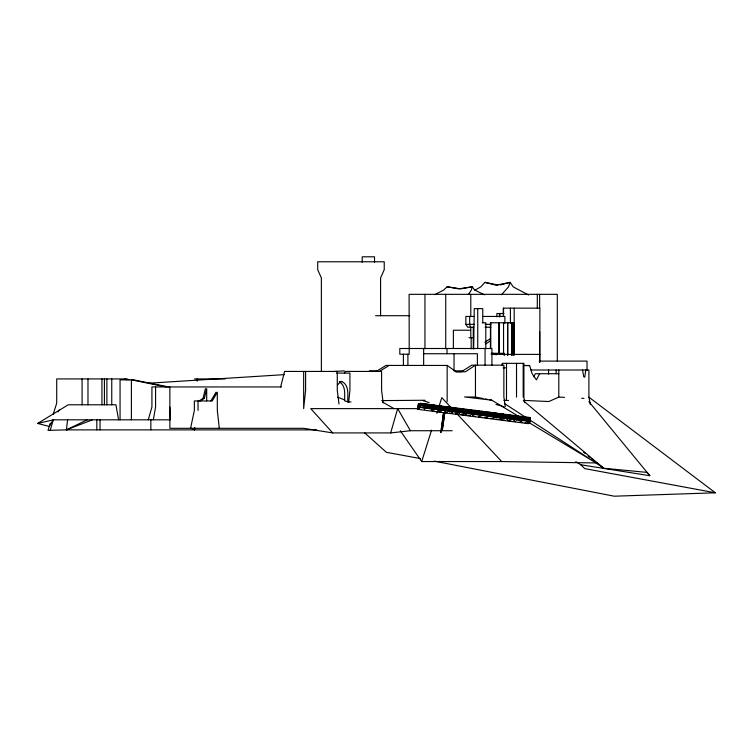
<?xml version="1.0" encoding="UTF-8"?>
<svg xmlns="http://www.w3.org/2000/svg" width="753" height="753" viewBox="0 0 753 753"><rect width="100%" height="100%" fill="white"/><g stroke="black" fill="none" stroke-linecap="round" stroke-linejoin="round"><path stroke-width="1.13" d="M443.79 418.772L444.261 412.522L443.931 417.774M191.413 428.306L194.519 429.878L194.726 427.535M504.011 400.483L506.232 400.342L506.515 397.076L506.515 363.341M339.358 381.959C346.069 385.536 344.526 394.591 344.62 400.831L348.677 402.074L349.929 390.346L349.929 373.102L336.459 373.102M420.165 403.664L419.722 407.975M426.857 406.394L427.055 404.549M433.606 408.277L433.944 405.443M440.401 410.027L440.825 406.338M461.288 410.856L461.485 409.02M468.178 411.75L468.375 409.905M474.832 414.489C476.385 402.836 473.872 419.534 475.284 412.399L481.638 413.218L481.666 414.959M482.146 411.693L481.807 414.517L482.202 411.317M488.697 415.411L489.036 412.588M502.609 416.211L502.863 413.999L502.562 415.938M509.357 418.094L509.696 415.261M516.153 419.845L516.586 416.155M523.467 417.049L523.043 420.739L523.495 416.682M530.206 419.045L529.924 421.624L530.357 417.943M67.638 419.449L66.386 429.878L48.013 430.368L50.329 423.148M585.74 370.005L584.77 377.159L583.754 376.782L582.549 370.005M418.414 403.881L417.699 409.321L418.489 403.504L528.681 417.783L527.881 423.6L418.847 409.472M418.254 407.175L418.489 405.472L424.843 406.3L424.607 408.004M418.753 403.542L418.564 404.916L424.918 405.745L425.106 404.361M419.543 407.994L420.221 403.288L530.413 417.567L529.575 423.384L527.881 423.6M419.948 406.968L420.183 405.255L426.546 406.083L426.311 407.787L417.99 407.147L529.877 421.209L522.723 420.287L522.959 418.574L516.605 417.755L516.37 419.459L515.843 419.393L516.342 415.75M420.456 403.326L420.259 404.7L426.622 405.528L426.81 404.154M425.379 404.399L424.588 409.124L425.304 404.775M425.144 408.07L425.37 406.366L431.733 407.194L431.497 408.898M425.643 404.436L425.454 405.811L431.808 406.629L431.996 405.255M426.81 406.121L427.102 404.182M427.337 404.22L427.149 405.594L433.512 406.422L433.7 405.039M432.184 405.669L431.478 410.018L432.26 405.293M432.024 408.964L432.26 407.26L438.623 408.079L438.387 409.792M432.523 405.321L432.335 406.705L438.698 407.524L438.886 406.149M433.464 408.719L433.963 405.076M434.227 405.114L434.039 406.488L440.392 407.307L440.58 405.933M438.924 407.665C437.22 419.035 440.401 397.622 438.566 410.253M438.914 409.858L439.15 408.154L445.503 408.973L445.268 410.677M439.413 406.215L439.225 407.599L445.578 408.418L445.767 407.044M440.317 410.037L440.882 405.971M441.117 405.999L440.919 407.382L447.282 408.201L447.47 406.827M442.246 430.01L444.788 412.456L442.519 428.956M445.964 407.448L445.249 411.806L446.04 407.072M445.804 410.752L446.04 409.039L452.393 409.867L452.158 411.571M446.303 407.109L446.115 408.484L452.468 409.312L452.657 407.938M447.47 408.794L447.762 406.855L447.376 410.056L447.564 408.333M447.997 406.893L447.809 408.277L454.172 409.095L454.36 407.721M452.845 408.342L452.139 412.691L452.901 407.975M452.685 411.646L452.92 409.933L459.283 410.762L459.048 412.465M453.184 408.004L452.995 409.378L459.358 410.206L459.546 408.823M454.36 409.688L454.652 407.75M454.887 407.787L454.699 409.161L461.052 409.99L461.241 408.615M459.735 409.237L459.029 413.585L459.81 408.86M459.575 412.531L459.81 410.827L466.163 411.656L465.928 413.359M460.074 408.898L459.885 410.272L466.239 411.1L466.436 409.717M461.241 410.583L461.542 408.644M461.777 408.681L461.589 410.056L467.942 410.884L468.131 409.5M466.474 411.232C464.78 422.621 467.933 401.18 466.116 413.821M466.465 413.425L466.7 411.722L473.053 412.54L472.818 414.254M466.964 409.792L466.775 411.166L473.129 411.985L473.317 410.611M468.131 411.467L468.422 409.538M468.658 409.576L468.47 410.95L474.832 411.778L475.021 410.394M473.505 411.025L472.799 415.374L473.581 410.649M473.345 414.319L473.581 412.616L479.943 413.435L479.708 415.148M473.844 410.677L473.656 412.06L480.019 412.879L480.207 411.505M474.522 414.037L474.757 412.333L468.394 411.505M474.757 414.498L475.105 411.91M475.548 410.47L475.359 411.844L481.713 412.663L481.901 411.289M480.395 411.919L479.689 416.268L480.452 411.543M480.235 415.214L480.47 413.51L486.824 414.329L486.589 416.033M480.734 411.571L480.546 412.945L486.899 413.774L487.097 412.399M482.438 411.354L482.249 412.738L488.603 413.557L488.791 412.183M487.36 412.428L486.711 417.134M487.125 416.108L487.36 414.395L493.714 415.223L493.337 417.99L493.864 418.056L494.241 415.289L500.604 416.117L500.218 418.884L500.754 418.95L501.131 416.183L507.484 417.011L507.249 418.715M487.624 412.465L487.436 413.839L493.789 414.668L493.977 413.293M488.65 415.421L489.083 412.211M489.318 412.249L489.13 413.623L495.493 414.451L495.681 413.077M494.175 413.698L493.46 418.047L494.241 413.322M494.514 413.359L494.316 414.734L500.679 415.562L500.867 414.178M495.681 415.044L495.973 413.105M496.208 413.143L496.02 414.517L502.373 415.345L502.562 413.971M501.131 414.216L500.35 418.941L501.056 414.592M501.394 414.254L501.206 415.628L507.569 416.447L507.757 415.072M503.098 414.037L502.91 415.411L509.263 416.24L509.452 414.856M507.946 415.487L507.23 419.835L508.021 415.11M507.786 418.781L508.021 417.077L514.374 417.896M508.284 415.138L508.096 416.522L514.45 417.341M509.452 416.823L509.715 414.894M509.48 418.564L509.715 416.861L516.078 417.689M509.979 414.931L509.79 416.305L516.153 417.124M514.139 419.609L514.638 415.967M514.901 416.004L514.261 420.701M514.666 419.675L514.901 417.971L521.264 418.79L521.029 420.494M515.174 416.033L514.977 417.416L521.34 418.235L521.528 416.861M516.078 419.854L516.633 415.778M516.869 415.816L516.68 417.2L523.034 418.019L523.231 416.644M521.716 417.266L521.01 421.624L521.791 416.889M521.556 420.569L521.791 418.856L528.145 419.685L527.919 421.388M522.055 416.927L521.867 418.301L528.23 419.129L528.418 417.755M523.26 420.353L523.495 418.649L529.848 419.468L529.613 421.172M523.759 416.71L523.57 418.094L529.924 418.913L530.112 417.539M487.285 412.804L486.664 416.522M514.836 416.381L514.205 420.089M528.606 418.16L528.032 422.489M153.339 419.816L155.56 407.062L155.56 386.948M473.675 348.78L474.249 308.617L482.767 308.617L482.767 322.773M442.99 417.877L444.11 412.54L442.849 418.884M190.565 428.316L194.368 410.394L194.368 400.954L212.205 400.954L217.316 392.238L217.316 410.394L219.292 428.316M199.121 400.954L203.075 398.375L205.409 388.642M200.411 400.954L204.355 398.375L206.698 388.642L206.698 400.897M280.653 386.948L284.578 371.436L337.269 371.436L337.269 390.346L339.01 404.05M148.275 419.816L151.918 407.062L151.918 386.948L281.481 386.948M169.858 386.948L169.858 428.316L303.657 428.316L332.713 432.919L390.666 432.919L397.65 408.625L410.394 430.725L452.176 430.725M50.178 430.368L53.407 419.515M575.81 461.664L580.779 464.761L649.792 475.708L647.147 472.413L603.661 468.244L596.037 462.944L501.714 461.551L421.699 461.551L431.554 430.151M436.834 413.331L437.54 411.091M438.594 407.731L441.766 397.64L453.758 410.423M53.162 414.301L56.71 403.231L56.71 378.928L127.266 378.928L129.083 379.86M344.422 373.375L345.194 371.436L381.602 371.436L381.602 390.346L383.192 402.911M533.745 376.801L535.336 373.714L558.801 373.714M539.628 373.714L536.447 379.889L532.173 373.817L529.623 365.544L524.022 365.497M210.915 400.954L216.026 392.238M53.322 419.675L49.265 426.471L37.65 423.44L68.231 404.785L115.962 404.785L118.579 419.816M57.953 411.91L59.111 409.961M468.404 294.498L471.312 290.046L472.3 286.799L458.662 288.841L447.122 286.799L443.658 290.046L434.716 294.715M337.504 385.065L339.358 382.872L341.702 381.498C349.524 385.009 347.632 395.269 347.745 402.074M501.564 294.715L508.454 286.893L510.158 282.366L496.076 285.218L484.979 282.366L480.8 286.893L474.983 290.159M485.421 344.159L490.118 341.034M484.828 342.257L490.636 338.483M376.265 371.436L385.978 365.44L447.357 365.44M379.39 371.436L389.103 365.44M87.386 419.732L66.386 429.878L316.646 429.878M564.515 397.368L558.801 397.076L548.89 401.528L523.354 400.38M426.151 406.902L423.751 407.815L523.006 420.663L520.869 419.261L426.085 406.912L436.552 408.258M92.252 419.882L66.386 429.878L68.617 429.21M500.19 284.935L510.158 282.366L513.235 286.893L528.615 295.044M37.65 423.44L53.519 419.816L170.394 419.816L169.858 407.062M418.461 403.514L528.653 417.793M381.733 400.605L425.087 400.257M520.869 419.261L508.219 417.595M390.666 432.919L410.394 430.725M529.848 421.633L529.736 422.273M348.677 402.074L350.983 401.904M148.529 383.221L284.502 374.627M332.562 371.596L344.281 370.853M588.893 397.16L715.35 492.791L614.222 496.199L434.255 461.128M503.908 313.502L496.895 313.502L496.895 316.881M375.606 315.705L409.679 315.705M474.249 316.448L465.862 316.448L465.862 324.336L467.698 327.216L473.675 327.216M482.758 316.448L504.877 316.448L504.877 323.216M482.315 322.773L485.807 322.773L485.807 348.592M465.862 324.336L474.249 324.336M485.092 324.336L490.909 324.336M485.148 327.216L490.862 327.216M470.06 330.228L453.381 330.228L453.381 348.498M468.978 337.664L473.759 337.664M491.21 353.289L504.237 353.289L504.237 355.576M423.647 353.731L477.393 353.731L477.393 365.149M491.22 354.39L539.863 354.39M539.176 361.101L587.02 361.101L587.02 370.335M525.34 365.544L529.623 365.544M503.089 367.859L506.515 367.859M530.921 370.005L588.902 370.005L588.902 397.076L590.437 404.653M369.328 370.853L377.535 370.853M463.377 370.853L454.031 370.853L454.031 353.731M194.519 378.928L225.269 378.928M133.695 379.86L120.056 379.86L120.056 419.816M339.622 381.498L341.702 381.498M203.075 398.375L204.355 398.375M424.852 407.674L427.139 406.855L430.612 407.307L428.363 407.006M419.233 408.625L310.744 408.625L332.713 432.919M521.904 419.139L524.041 420.532L521.904 419.139L519.589 418.837M455.753 371.728L461.41 371.784L471.745 365.158L503.87 365.158L503.87 397.076L505.244 406.554M483.059 398.516L475.463 397.076L464.592 396.953L491.747 400.172L526.846 421.294M506.232 400.342L508.557 400.427M581.664 398.252L583.952 398.375M427.073 406.149L433.427 406.978M447.207 408.757L440.844 407.938L440.609 409.641L440.081 409.576L440.317 407.872L433.963 407.044L433.728 408.747L435.846 409.02M447.734 408.832L454.087 409.651M454.624 409.717L460.977 410.545M461.504 410.611L467.867 411.439M482.165 413.293L488.528 414.112M489.055 414.188L495.418 415.007M495.945 415.072L502.298 415.901M503.889 416.108L509.188 416.795M436.458 408.051L432.984 407.599L436.382 408.051M439.921 408.502L442.237 408.804M445.701 409.246L448.007 409.547M451.48 409.999L453.786 410.3M457.259 410.752L459.565 411.044M463.029 411.496L465.345 411.797L450.256 409.848M468.808 412.249L471.124 412.54L467.585 412.098M474.588 412.992L476.903 413.293M480.367 413.745L482.682 414.046L473.364 412.842M487.304 414.639L489.61 414.941M491.925 415.242L494.232 415.543M497.705 415.985L500.011 416.287M503.484 416.738L506.948 417.19M509.254 417.482L511.569 417.783M515.033 418.235L517.349 418.536L502.26 416.588M438.698 408.352L447.941 409.547M484.923 414.338L499.945 416.287M427.902 407.994L430.019 408.267M462.333 412.456L464.45 412.729M492.001 416.305L494.119 416.578M474.381 414.103L476.753 414.404M491.681 416.343L494.053 416.644M508.981 418.583L511.353 418.884M521.669 420.23L524.041 420.532M432.156 410.762L434.472 411.063M437.954 411.514L441.437 411.957M443.752 412.258L447.235 412.71M449.55 413.011L451.875 413.312M455.349 413.764L457.673 414.065M461.147 414.517L464.629 414.969M466.954 415.27L470.427 415.722M472.752 416.023L475.068 416.315M478.55 416.767L482.024 417.218M484.348 417.52L487.831 417.971M490.147 418.273L492.462 418.574M495.945 419.026L499.427 419.477M501.743 419.779L505.225 420.23M507.541 420.532L511.023 420.974M513.339 421.275L515.664 421.576M519.137 422.028L522.62 422.48M524.945 422.781L529.575 423.384M438.867 408.559L471.227 412.776M473.543 413.077L505.912 417.294M447.122 286.799L460.78 288.841L472.3 286.799L474.663 290.046L484.518 294.837M715.35 492.791L584.761 468.62L580.779 464.761M420.569 458.605L386.364 452.299L364.593 432.787M485.233 398.93L487.407 399.344M489.572 399.758L491.747 400.172M484.979 282.366L498.006 285.001M133.723 379.86L168.663 386.948M166.338 386.948L131.389 379.86L131.389 419.816M495.954 404.436L500.039 405.603M501.046 405.914L504.068 406.855M422.866 400.605L429.257 402.61M337.626 397.151L344.77 400.012M124.96 378.928L126.777 379.86M493.309 353.298L496.227 354.879M382.439 401.989L394.026 408.625M528.851 422.508L596.037 462.944L504.849 403.787M583.566 452.139L585.392 453.607M588.131 455.8L589.957 457.269M591.792 458.728L594.531 460.93M596.357 462.389L603.661 468.244L523.674 401.029M456.949 413.83L501.714 461.551M588.874 401.622L649.792 475.708M400.323 430.763L421.699 461.551M470.39 327.216L469.693 324.336L469.693 316.448M524.653 402.601L523.909 397.076L523.909 363.341L502.204 363.341L502.204 365.6M82.115 404.785L82.058 378.928M558.801 370.005L558.801 397.076M557.295 361.101L557.295 294.329L409.105 294.329L409.218 354.211L399.805 354.211L399.805 348.498L491.935 348.498L491.935 365.261M556.138 370.005L556.138 373.714M548.551 370.005L548.551 374.147M539.882 362.212L539.882 308.146L503.277 308.146L503.277 316.241M539.637 294.329L539.637 308.146M539.637 332.035L539.637 362.306M537.303 294.329L537.303 308.184M523.184 363.341L523.184 397.076M516.53 363.341L516.53 397.076M514.186 308.146L514.186 355.162M513.678 355.331L513.678 322.773L490.429 322.773L490.429 348.592M513.33 322.773L513.33 353.289M512.144 322.773L512.144 355.331M511.711 322.773L511.711 355.331M510.421 308.146L510.421 323.197M507.786 322.773L507.786 355.331M507.569 322.773L507.569 355.331M503.55 308.146L503.55 316.448M503.559 322.773L503.559 353.289M499.973 313.502L499.973 316.749M499.437 313.502L499.437 316.9M499.201 322.773L499.201 353.289M498.966 322.773L498.966 353.289M490.777 322.773L490.777 348.592M485.064 348.498L485.064 365.261M477.741 308.617L477.741 348.451M475.463 397.076L475.463 365.158L465.429 371.784L456.026 371.681L447.16 365.44L447.16 401.65M473.289 327.216L473.289 348.893M471.171 337.664L471.171 348.893M470.785 294.329L470.785 316.58M470.785 327.122L470.785 337.664M447.009 348.498L447.009 353.731M445.729 294.329L445.729 348.714M424.946 294.329L424.946 348.714M423.647 348.498L423.647 365.149M407.9 354.211L407.9 365.309M403.41 354.211L403.41 365.309M380.576 315.771L380.576 277.932L384.237 269.734L384.237 261.78L317.71 261.78L317.71 269.734L321.371 277.932L321.371 371.389M374.523 262.298L374.523 256.801L362.212 256.801L362.212 262.298M305.605 371.436L305.605 390.346L303.657 408.625L303.657 371.436M198.048 400.954L198.048 410.394M197.145 378.928L197.145 381.206M194.519 427.563L194.519 429.878M150.845 419.43L150.845 429.878M111.755 378.928L111.755 404.785M106.888 378.928L106.888 404.785M104.422 378.928L104.422 404.785M101.937 378.928L101.937 404.785M100.036 419.534L100.036 429.878M96.817 419.449L96.817 429.878M87.979 378.928L87.979 404.785M443.583 412.616L440.844 432.58L443.583 412.616"/></g></svg>
